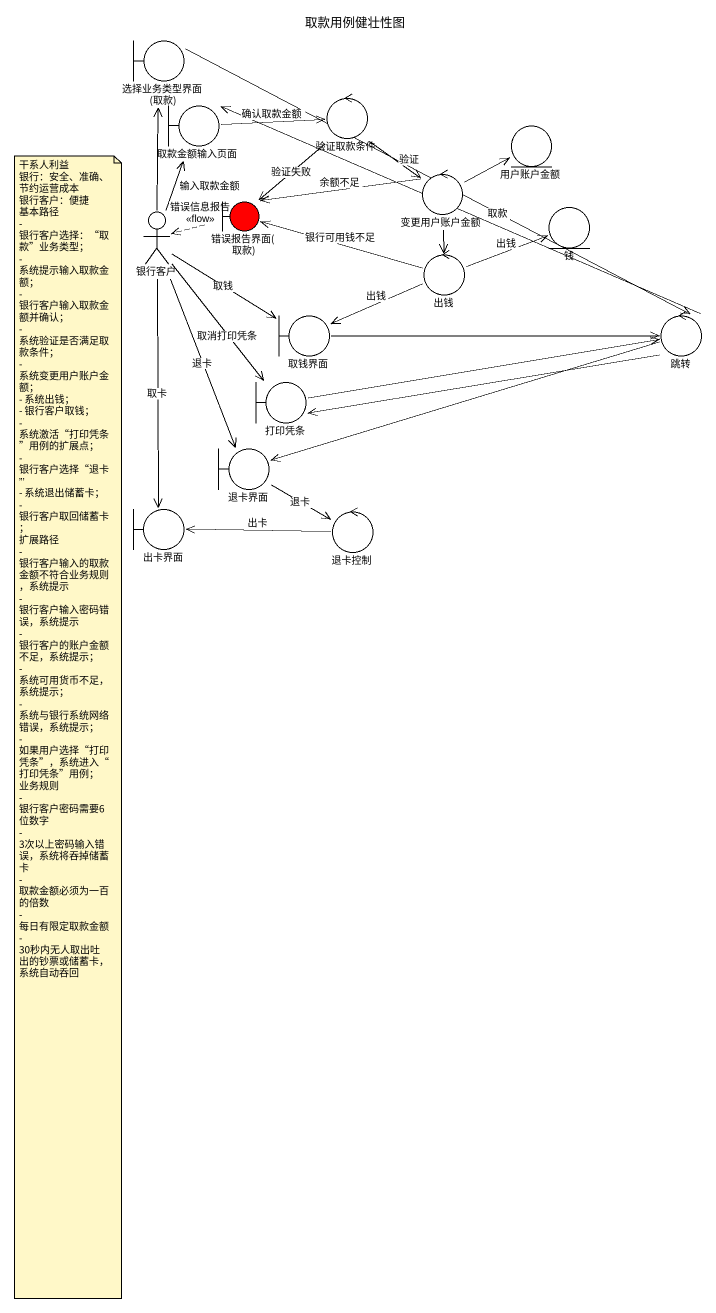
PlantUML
@startuml
title 取款用例健壮性图
boundary "选择业务类型界面(取款)" as 选择业务类型界面_取款
boundary 取款金额输入页面
control 验证取款条件
entity 用户账户金额
actor 银行客户
boundary "错误报告界面(取款)" as 错误报告界面_取款 #FF0000
control 变更用户账户金额
entity 钱
control 出钱
boundary 取钱界面
control 跳转
boundary 打印凭条
boundary 退卡界面
boundary 出卡界面
control 退卡控制
选择业务类型界面_取款 -right-> 跳转 : 取款
取款金额输入页面 -right-> 验证取款条件 : 确认取款金额
验证取款条件 --> 错误报告界面_取款 : 验证失败
验证取款条件 --> 变更用户账户金额 : 验证
银行客户 -up-> 选择业务类型界面_取款
银行客户 -up-> 取款金额输入页面 : 输入取款金额
银行客户 -right-> 取钱界面 : 取钱
银行客户 --> 打印凭条 : 取消打印凭条
银行客户 --> 退卡界面 : 退卡
银行客户 --> 出卡界面 : 取卡
错误报告界面_取款 .left.> 银行客户 : 错误信息报告\n<<flow>>
变更用户账户金额 -right-> 用户账户金额
变更用户账户金额 -left-> 错误报告界面_取款 : 余额不足
变更用户账户金额 --> 出钱
出钱 -left-> 错误报告界面_取款 : 银行可用钱不足
出钱 -right-> 钱 : 出钱
出钱 -left-> 取钱界面 : 出钱
取钱界面 -right-> 跳转
跳转 -left-> 取款金额输入页面
跳转 -left-> 打印凭条
跳转 -left-> 退卡界面
打印凭条 -right-> 跳转
退卡界面 --> 退卡控制 : 退卡
退卡控制 -left-> 出卡界面 : 出卡
note as N1
  干系人利益
  银行：安全、准确、节约运营成本
  银行客户：便捷
  基本路径
  - 银行客户选择：“取款”业务类型；
  - 系统提示输入取款金额；
  - 银行客户输入取款金额并确认；
  - 系统验证是否满足取款条件；
  - 系统变更用户账户金额；
  - 系统出钱；
  - 银行客户取钱；
  - 系统激活“打印凭条”用例的扩展点；
  - 银行客户选择“退卡”’
  - 系统退出储蓄卡；
  - 银行客户取回储蓄卡；
  扩展路径
  - 银行客户输入的取款金额不符合业务规则，系统提示
  - 银行客户输入密码错误，系统提示
  - 银行客户的账户金额不足，系统提示；
  - 系统可用货币不足，系统提示；
  - 系统与银行系统网络错误，系统提示；
  - 如果用户选择“打印凭条”，系统进入“打印凭条”用例；
  业务规则
  - 银行客户密码需要6位数字
  - 3次以上密码输入错误，系统将吞掉储蓄卡
  - 取款金额必须为一百的倍数
  - 每日有限定取款金额
  - 30秒内无人取出吐出的钞票或储蓄卡，系统自动呑回
end note
@enduml
